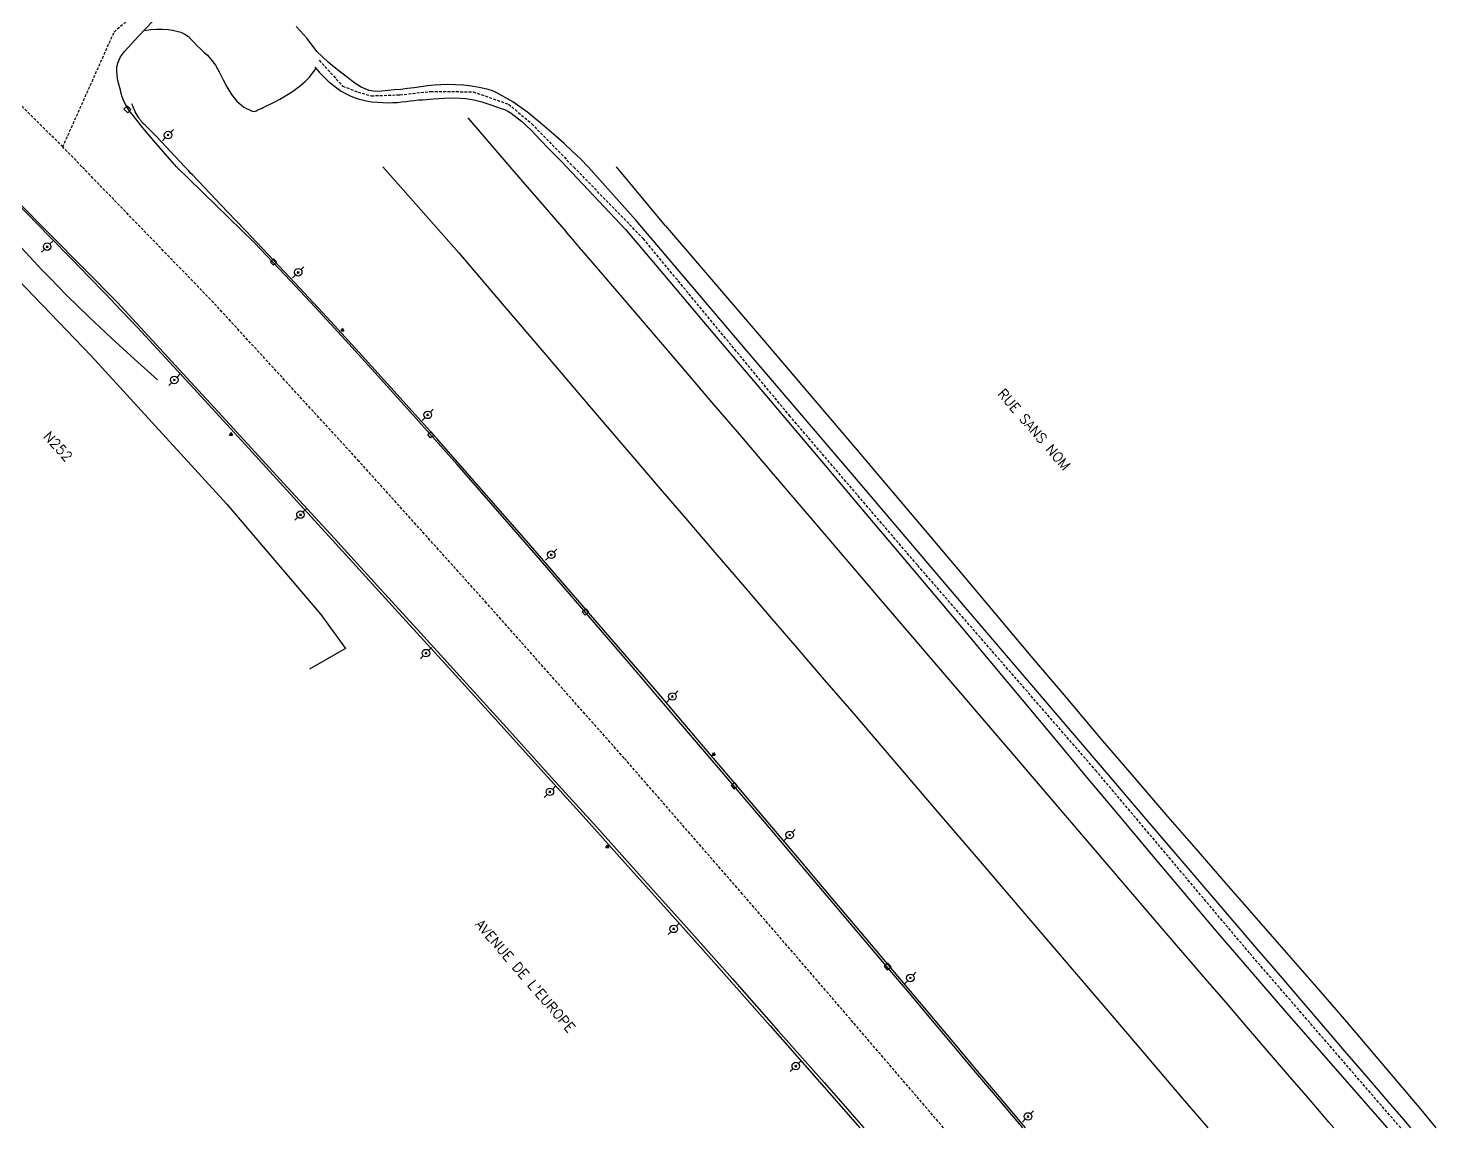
# Model space of a CAD drawing. Header units: millimetres. Extents: x 147000 to 148002, y 145000 to 146001.
# Drawn here: x 147178.5 to 147428.9, y 145000 to 145195.6 of the extents above; entities that cross this region are included whole.
import ezdxf

# ---------------------------------------------------------------- set-up
doc = ezdxf.new("R2010")
doc.units = ezdxf.units.MM
doc.linetypes.add('DASHED', pattern=[0.75, 0.5, -0.25])
doc.layers.get('0').update_dxf_attribs({"linetype": 'CONTINUOUS'})
for name, color, linetype in [('W0001', 6, 'DASHED'), ('W0008', 7, 'CONTINUOUS'), ('W0010', 4, 'CONTINUOUS'), ('W0211', 2, 'CONTINUOUS'), ('W0214', 2, 'CONTINUOUS'), ('W0330', 7, 'CONTINUOUS'), ('W0333', 7, 'CONTINUOUS'), ('W0402', 7, 'CONTINUOUS'), ('W0473', 7, 'CONTINUOUS'), ('W0850', 7, 'CONTINUOUS'), ('W0989', 7, 'CONTINUOUS')]:
    doc.layers.add(name, color=color, linetype=linetype)
doc.styles.get("Standard").update_dxf_attribs({"font": 'romans.shx', "width": 0.85})

# ---------------------------------------------------------------- blocks, each defined once
blk = doc.blocks.new('T473')
for p, q in [((-0.166667, 0.166667), (0.166667, -0.166667)), ((-0.166667, -0.166667), (0.166667, 0.166667)), ((0.500001, 0.500001), (1.000002, 1.000002)), ((-1.000002, -1.000002), (-0.500001, -0.500001))]:
    blk.add_line(p, q)
blk.add_ellipse((0, 0), major_axis=(0.471405, 0.471405), ratio=1, start_param=5.4977871438, end_param=11.780972451)
blk = doc.blocks.new('T850')
for p, q in [((-0.25, -0.15), (0, 0.32)), ((0, 0.32), (0.25, -0.15)), ((-0.25, -0.15), (0.25, -0.15))]:
    blk.add_line(p, q)
for major_axis in [(-0.106, 0.106), (-0.0354, 0.0354), (-0.0236, 0.0236)]:
    blk.add_ellipse((0, 0), major_axis=major_axis, ratio=1, start_param=3.926991, end_param=10.210176)

msp = doc.modelspace()

# ---------------------------------------------------------------- linework, layer by layer
at = {"layer": 'W0001'}
for points in [[(147243.83, 145238.55), (147232.64, 145228.9), (147215.18, 145213.44), (147193.82, 145194.95)], [(147188.08, 145171), (147184.68, 145174.52), (147131.99, 145226.93), (147126.41, 145232.04)], [(147184.68, 145174.52), (147193.82, 145194.95)], [(147230.32, 145189.93), (147234.47, 145185.34), (147237.21, 145184.27), (147239.58, 145183.62), (147244.67, 145183.79), (147250.13, 145184.39), (147257.7, 145184.33), (147263.98, 145182.11), (147268.11, 145178.65), (147275.53, 145171)], [(147341.36, 145000), (147325.28, 145018.77), (147305.62, 145041.58), (147284.56, 145065.77), (147260.07, 145093.37), (147237.37, 145118.61), (147211.48, 145146.84), (147188.08, 145171)], [(147422.68, 145000), (147395.79, 145031.11), (147368.56, 145063.45), (147336.7, 145100.14), (147314.07, 145126.58), (147287.96, 145158.18), (147275.53, 145171)]]:
    msp.add_lwpolyline(points, dxfattribs=at)
at = {"layer": 'W0008'}
for points in [[(147195.65, 145191.48), (147198.16, 145194.21), (147200.7, 145196.89), (147203.29, 145199.53), (147205.93, 145202.13), (147210.79, 145206.75), (147215.74, 145211.28), (147220.73, 145215.76), (147225.73, 145220.23), (147230.41, 145224.4), (147235.11, 145228.54), (147239.84, 145232.66), (147244.58, 145236.75)], [(147204.93, 145171), (147202.89, 145173.28), (147200.89, 145175.59), (147198.93, 145177.94), (147197.02, 145180.32), (147196.66, 145180.79), (147196.32, 145181.27), (147196.01, 145181.78), (147195.73, 145182.3), (147195.48, 145182.86), (147195.27, 145183.43), (147195.09, 145184.02), (147194.93, 145184.61), (147194.71, 145185.47), (147194.5, 145186.34), (147194.35, 145187.22), (147194.29, 145188.11), (147194.29, 145188.28), (147194.29, 145188.45), (147194.3, 145188.62), (147194.32, 145188.78), (147194.35, 145188.95), (147194.39, 145189.11), (147194.43, 145189.28), (147194.48, 145189.44), (147194.7, 145189.99), (147194.97, 145190.52), (147195.29, 145191.02), (147195.65, 145191.48)], [(147278.16, 145171), (147276.76, 145172.4), (147275.32, 145173.77), (147273.87, 145175.12), (147272.39, 145176.45), (147269.93, 145178.57), (147267.4, 145180.63), (147264.73, 145182.53), (147261.89, 145184.15), (147261.14, 145184.48), (147260.36, 145184.73), (147259.56, 145184.93), (147258.77, 145185.09), (147257.37, 145185.33), (147255.96, 145185.49), (147254.55, 145185.58), (147253.14, 145185.61), (147251.94, 145185.57), (147250.75, 145185.48), (147249.57, 145185.36), (147248.38, 145185.2), (147247.2, 145185.04), (147246.02, 145184.89), (147244.84, 145184.76), (147243.65, 145184.66), (147242.56, 145184.55), (147241.45, 145184.41), (147240.3, 145184.36), (147239.18, 145184.54), (147237.75, 145185.12), (147236.46, 145185.95), (147235.26, 145186.9), (147234.1, 145187.82), (147232.99, 145188.68), (147231.92, 145189.59), (147230.88, 145190.53), (147229.87, 145191.51)], [(147229.52, 145188.71), (147230.27, 145187.84), (147231.06, 145187.02), (147231.89, 145186.24), (147232.76, 145185.51), (147233.48, 145184.97), (147234.21, 145184.46), (147234.98, 145184), (147235.78, 145183.6), (147236.49, 145183.31), (147237.21, 145183.07), (147237.94, 145182.88), (147238.68, 145182.72), (147239.66, 145182.56), (147240.65, 145182.46), (147241.64, 145182.4), (147242.63, 145182.39), (147243.4, 145182.4), (147244.17, 145182.45), (147244.93, 145182.52), (147245.7, 145182.61), (147246.46, 145182.7), (147247.22, 145182.79), (147247.99, 145182.87), (147248.75, 145182.92), (147250.64, 145183.06), (147252.54, 145183.21), (147254.45, 145183.27), (147256.36, 145183.15), (147257.81, 145182.91), (147259.24, 145182.54), (147260.64, 145182.09), (147262.03, 145181.61), (147262.65, 145181.38), (147263.26, 145181.15), (147263.86, 145180.87), (147264.43, 145180.53), (147266.29, 145179.1), (147267.99, 145177.47), (147269.6, 145175.77), (147271.21, 145174.1), (147271.98, 145173.33), (147272.75, 145172.55), (147273.52, 145171.78), (147274.28, 145171)], [(147170.49, 145171), (147194.36, 145146.89)], [(147218.76, 145157.48), (147204.93, 145171)], [(147274.28, 145171), (147284.86, 145159.76)], [(147286.66, 145161.43), (147278.16, 145171)], [(147284.86, 145159.76), (147291.44, 145151.98), (147298.03, 145144.2), (147304.61, 145136.42), (147311.18, 145128.64), (147319.36, 145118.95), (147327.54, 145109.25), (147335.71, 145099.55), (147343.88, 145089.84), (147349.62, 145083), (147355.35, 145076.14), (147361.07, 145069.28), (147366.79, 145062.41), (147372.52, 145055.56), (147378.27, 145048.71), (147384.03, 145041.88), (147389.82, 145035.08), (147402.04, 145020.88), (147414.33, 145006.76), (147420.25, 145000)], [(147424.46, 145000), (147423.21, 145001.46), (147420.43, 145004.71), (147416.6, 145009.18), (147412.77, 145013.65), (147408.94, 145018.12), (147405.11, 145022.58), (147401.28, 145027.05), (147397.45, 145031.51), (147393.62, 145035.98), (147389.79, 145040.45), (147383.43, 145047.89), (147377.07, 145055.34), (147370.72, 145062.78), (147364.37, 145070.23), (147344.93, 145093.02), (147325.5, 145115.82), (147306.08, 145138.62), (147286.66, 145161.43)], [(147355.45, 145000), (147354.44, 145001.2), (147350.61, 145005.74), (147346.77, 145010.29), (147342.95, 145014.84), (147339.12, 145019.39), (147335.29, 145023.94), (147331.45, 145028.49), (147327.61, 145033.03), (147321.12, 145040.71), (147314.62, 145048.38), (147308.12, 145056.04), (147301.6, 145063.7), (147293.55, 145073.15), (147285.48, 145082.6), (147277.4, 145092.04), (147269.28, 145101.44), (147262.06, 145109.72), (147254.83, 145117.99), (147247.55, 145126.22), (147240.21, 145134.39), (147234.91, 145140.22), (147229.56, 145146.01), (147224.18, 145151.76), (147218.76, 145157.48)], [(147194.36, 145146.89), (147204.04, 145136.39), (147213.71, 145125.89), (147223.37, 145115.37), (147233.01, 145104.84), (147240.68, 145096.45), (147248.34, 145088.05), (147255.99, 145079.65), (147263.63, 145071.23), (147271.65, 145062.36), (147279.66, 145053.49), (147287.65, 145044.6), (147295.61, 145035.69), (147303.8, 145026.5), (147311.97, 145017.29), (147320.11, 145008.06), (147327.16, 145000)]]:
    msp.add_lwpolyline(points, dxfattribs=at)
at = {"layer": 'W0010'}
for points in [[(147206.37, 145171), (147204.69, 145172.81), (147203, 145174.62), (147201.3, 145176.41), (147199.57, 145178.18), (147199.48, 145178.27), (147199.38, 145178.36), (147199.28, 145178.44), (147199.18, 145178.53), (147199.09, 145178.62), (147198.99, 145178.71), (147198.9, 145178.8), (147198.81, 145178.89), (147198.72, 145178.99), (147198.63, 145179.09), (147198.55, 145179.2), (147198.47, 145179.31), (147198.38, 145179.44), (147198.29, 145179.58), (147198.21, 145179.71), (147198.12, 145179.85), (147197.94, 145180.16), (147197.76, 145180.47), (147197.59, 145180.79), (147197.43, 145181.1), (147197.3, 145181.37), (147197.18, 145181.64), (147197.06, 145181.92), (147196.95, 145182.19)], [(147170.19, 145171), (147174.25, 145166.87), (147178.31, 145162.73), (147182.35, 145158.58), (147186.39, 145154.43), (147189.3, 145151.43), (147192.2, 145148.42), (147195.09, 145145.41), (147197.97, 145142.39)], [(147220.22, 145156.46), (147217.11, 145159.72), (147214, 145162.97), (147210.89, 145166.24), (147207.79, 145169.5), (147207.43, 145169.87), (147207.08, 145170.25), (147206.73, 145170.62), (147206.37, 145171)], [(147355.94, 145000), (147354.43, 145001.78), (147350.96, 145005.91), (147347.48, 145010.04), (147344.01, 145014.17), (147340.54, 145018.3), (147337.07, 145022.43), (147333.59, 145026.55), (147330.12, 145030.68), (147326.64, 145034.81), (147321.38, 145041.06), (147316.11, 145047.31), (147310.83, 145053.56), (147305.55, 145059.8), (147297.97, 145068.69), (147290.39, 145077.56), (147282.78, 145086.42), (147275.14, 145095.25), (147267.17, 145104.42), (147259.17, 145113.57), (147251.14, 145122.68), (147243.04, 145131.74), (147237.39, 145137.97), (147231.71, 145144.17), (147225.98, 145150.33), (147220.22, 145156.46)], [(147197.97, 145142.39), (147207.26, 145132.3), (147216.53, 145122.2), (147225.8, 145112.08), (147235.05, 145101.95), (147243.89, 145092.25), (147252.71, 145082.54), (147261.53, 145072.82), (147270.33, 145063.09), (147277.77, 145054.84), (147285.21, 145046.58), (147292.63, 145038.31), (147300.02, 145030.02), (147310.53, 145018.14), (147321.01, 145006.25), (147326.47, 145000)]]:
    msp.add_lwpolyline(points, dxfattribs=at)
at = {"layer": 'W0211'}
msp.add_lwpolyline([(147163.1, 145171), (147165.78, 145168.33), (147168.45, 145165.65), (147171.12, 145162.97), (147173.78, 145160.28), (147175.24, 145158.78), (147176.68, 145157.26), (147178.12, 145155.73), (147179.55, 145154.21), (147180.98, 145152.68), (147182.42, 145151.16), (147183.88, 145149.66), (147185.36, 145148.17), (147189.33, 145144.31), (147193.35, 145140.51), (147197.43, 145136.76), (147201.56, 145133.07)], dxfattribs=at)
at = {"layer": 'W0214'}
for points in [[(147291.91, 145160.49), (147283.17, 145171)], [(147291.91, 145160.49), (147300.45, 145150.53), (147308.97, 145140.56), (147317.48, 145130.58), (147325.98, 145120.59), (147332.19, 145113.28), (147338.38, 145105.94), (147344.56, 145098.61), (147350.73, 145091.26), (147356.91, 145083.93), (147363.1, 145076.6), (147369.31, 145069.28), (147375.54, 145061.98), (147380.86, 145055.8), (147386.21, 145049.63), (147391.58, 145043.48), (147396.95, 145037.33), (147402.32, 145031.19), (147407.68, 145025.03), (147413.02, 145018.86), (147418.33, 145012.66), (147422.3, 145007.97), (147426.24, 145003.26), (147428.93, 145000)]]:
    msp.add_lwpolyline(points, dxfattribs=at)
at = {"layer": 'W0330'}
for points in [[(147156.83, 145171), (147167.95, 145159.96), (147189.73, 145137.33)], [(147189.73, 145137.33), (147213.85, 145110.96), (147230.57, 145091.36), (147234.97, 145085.27), (147228.56, 145081.6)]]:
    msp.add_lwpolyline(points, dxfattribs=at)
at = {"layer": 'W0333'}
for points in [[(147199.29, 145195.26), (147200.31, 145195.41), (147201.35, 145195.49), (147202.38, 145195.49), (147203.41, 145195.41), (147204.18, 145195.3), (147204.95, 145195.14), (147205.7, 145194.91), (147206.41, 145194.58), (147207.02, 145194.15), (147207.55, 145193.62), (147208.04, 145193.07), (147208.54, 145192.55), (147209.16, 145191.97), (147209.78, 145191.4), (147210.4, 145190.82), (147210.99, 145190.2), (147211.87, 145189.05), (147212.58, 145187.77), (147213.21, 145186.47), (147213.86, 145185.2), (147214.67, 145183.87), (147215.67, 145182.63), (147216.91, 145181.59), (147218.38, 145180.88), (147218.73, 145180.84), (147219.08, 145180.95), (147219.38, 145181.1), (147219.65, 145181.23), (147220.01, 145181.37), (147220.36, 145181.54), (147220.71, 145181.71), (147221.05, 145181.88), (147221.8, 145182.24), (147222.54, 145182.61), (147223.28, 145182.99), (147224, 145183.41), (147224.77, 145183.88), (147225.52, 145184.38), (147226.26, 145184.91), (147226.97, 145185.46), (147227.39, 145185.81), (147227.8, 145186.17), (147228.19, 145186.55), (147228.56, 145186.95), (147228.88, 145187.32), (147229.17, 145187.71), (147229.46, 145188.1), (147229.72, 145188.52)], [(147229.87, 145191.51), (147228.13, 145193.81), (147226.19, 145195.95)], [(147256.71, 145179.7), (147264.22, 145171)], [(147255.15, 145155.67), (147241.6, 145170.96)], [(147264.22, 145171), (147274.21, 145159.42)], [(147410.77, 145000), (147409.91, 145001.01), (147406.26, 145005.27), (147402.6, 145009.52), (147398.94, 145013.78), (147395.28, 145018.03), (147391.61, 145022.28), (147387.95, 145026.52), (147384.28, 145030.78), (147380.63, 145035.03), (147373.97, 145042.8), (147367.32, 145050.57), (147360.67, 145058.34), (147354.03, 145066.11), (147345.84, 145075.67), (147337.66, 145085.23), (147329.48, 145094.79), (147321.3, 145104.36), (147316.01, 145110.55), (147310.73, 145116.74), (147305.45, 145122.93), (147300.17, 145129.13), (147294.88, 145135.32), (147289.6, 145141.51), (147284.3, 145147.69), (147279, 145153.87), (147277.81, 145155.26), (147276.61, 145156.65), (147275.41, 145158.03), (147274.21, 145159.42)], [(147255.15, 145155.67), (147262.86, 145146.59), (147270.59, 145137.51), (147278.32, 145128.45), (147286.07, 145119.39), (147290.93, 145113.71), (147295.79, 145108.04), (147300.66, 145102.38), (147305.53, 145096.71), (147310.41, 145091.05), (147315.28, 145085.38), (147320.15, 145079.72), (147325.02, 145074.05), (147332.63, 145065.16), (147340.24, 145056.26), (147347.85, 145047.37), (147355.46, 145038.47), (147364.94, 145027.4), (147374.41, 145016.32), (147383.89, 145005.24), (147388.37, 145000)]]:
    msp.add_lwpolyline(points, dxfattribs=at)
at = {"layer": 'W0402'}
for points in [[(147196.23, 145180.57), (147195.54, 145181.24), (147196.11, 145181.83), (147196.8, 145181.15)], [(147221.61, 145154.03), (147222.17, 145153.48), (147222.72, 145154.05), (147222.16, 145154.6), (147221.61, 145154.03)], [(147250.12, 145122.74), (147249.61, 145123.38), (147250.18, 145123.83), (147250.69, 145123.2), (147250.12, 145122.74)], [(147277.6, 145091.2), (147277.08, 145091.82), (147277.7, 145092.35), (147278.23, 145091.73), (147277.6, 145091.2)], [(147303.57, 145060.92), (147304.08, 145060.3), (147304.7, 145060.83), (147304.2, 145061.44), (147303.57, 145060.92)], [(147330.79, 145028.76), (147331.34, 145028.11), (147332.02, 145028.66), (147331.47, 145029.32), (147330.79, 145028.76)]]:
    msp.add_lwpolyline(points, close=True, dxfattribs=at)

# ---------------------------------------------------------------- block references
at = {"layer": 'W0473'}
for p in [(147203.41, 145176.63), (147181.91, 145156.78), (147226.57, 145152.21), (147204.53, 145133.06), (147249.6, 145126.84), (147226.96, 145109.09), (147271.57, 145101.97), (147249.29, 145084.46), (147293.12, 145076.74), (147271.33, 145059.78), (147313.98, 145052.1), (147293.36, 145035.4), (147335.46, 145026.67), (147315.08, 145011), (147356.39, 145002.03)]:
    msp.add_blockref('T473', p, dxfattribs=at)
at = {"layer": 'W0850'}
for p in [(147234.44, 145141.95), (147214.6, 145123.37), (147300.46, 145066.44), (147281.55, 145050.05)]:
    msp.add_blockref('T850', p, dxfattribs=at)

# ---------------------------------------------------------------- texts
at = {"layer": 'W0989'}
for s, rotation, p in [('RUE SANS NOM', 310.8492, (147350.87, 145130.54)), ('N252  ', 312.2739, (147181.14, 145122.94)), ("AVENUE DE L'EUROPE", 310.8492, (147257.92, 145036.14))]:
    msp.add_text(s, height=1.75, rotation=rotation, dxfattribs=at).set_placement(p)

doc.saveas('drawing.dxf')
